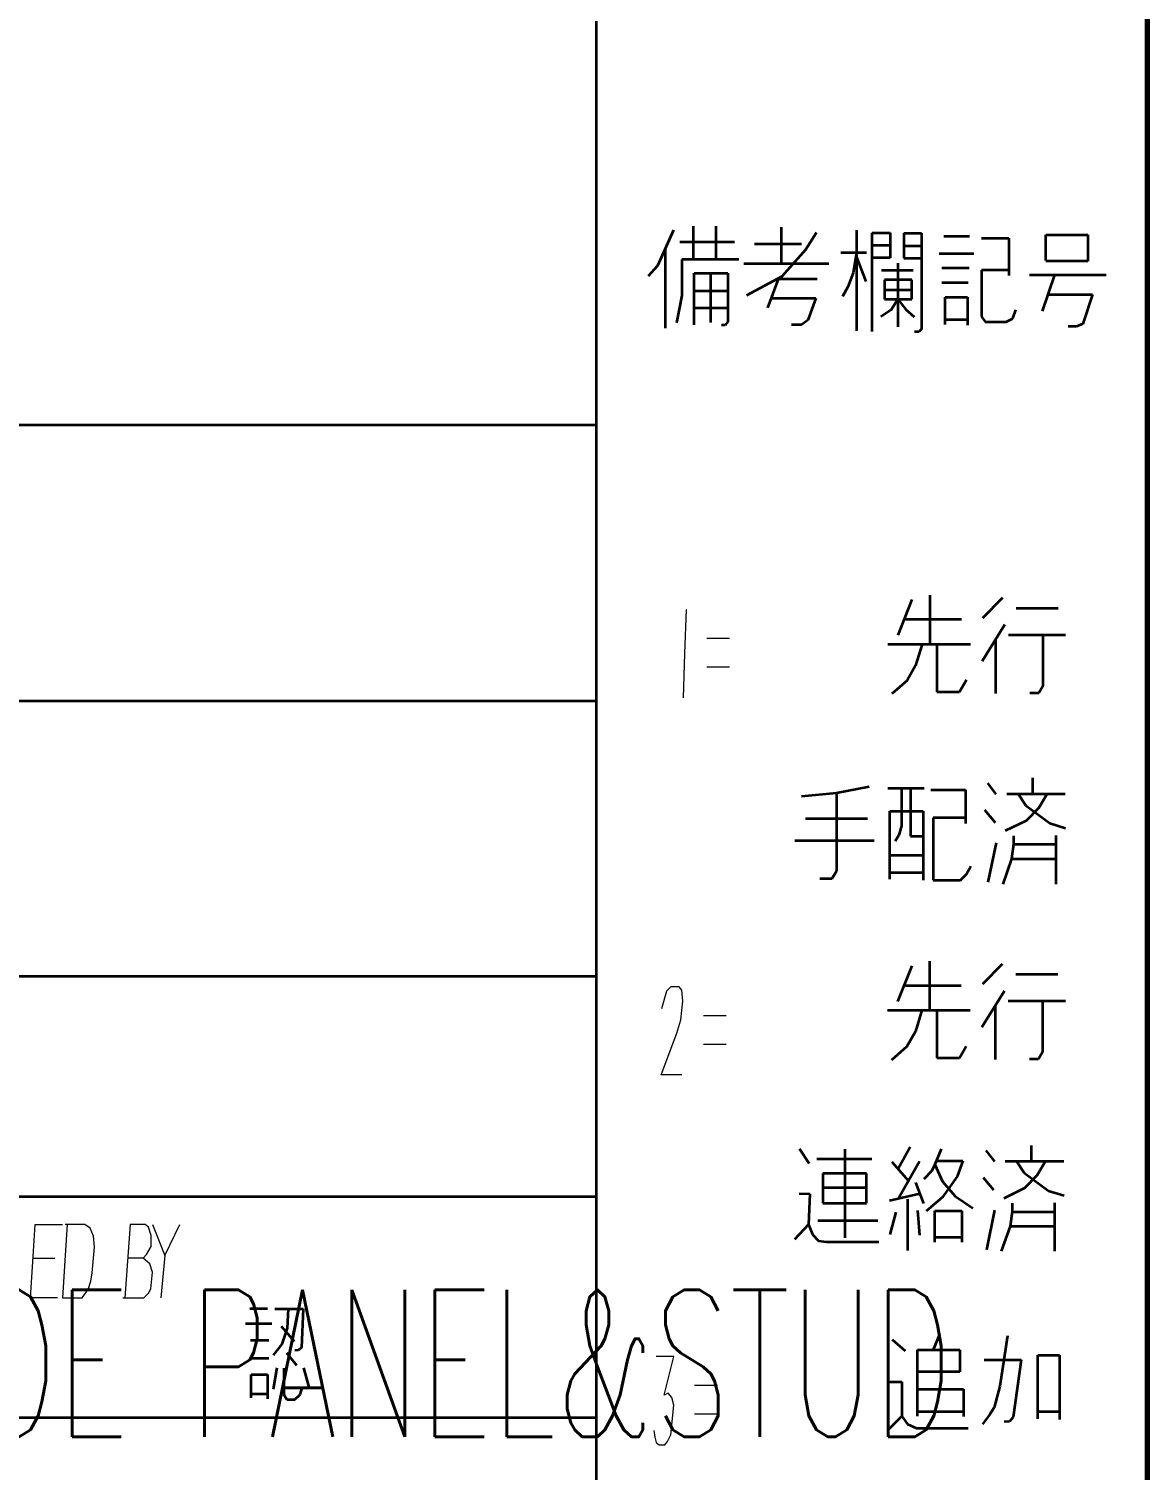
# Model space of a CAD drawing. Header units: millimetres. Extents: x 1333 to 104182, y -62616 to -5704.
# Drawn here: x 48832.88 to 48863.32, y -62491.72 to -62452.49 of the extents above; entities that cross this region are included whole.
import ezdxf
from ezdxf.enums import TextEntityAlignment as Align

# ---------------------------------------------------------------- set-up
doc = ezdxf.new("R2010")
doc.units = ezdxf.units.MM
doc.header["$LTSCALE"] = 0.5
doc.layers.add('08', color=1, linetype='Continuous')
doc.layers.add('SHM_LABEL', color=40, linetype='Continuous')
doc.styles.get("Standard").update_dxf_attribs({"font": 'simplex.shx'})

# ---------------------------------------------------------------- blocks, each defined once
blk = doc.blocks.new('999')
at = {"color": 7, "lineweight": 70}
blk.add_line((75894.98, -10191.12), (75894.98, -11913.12), dxfattribs=at)
at = {"color": 7, "lineweight": 35}
for p, q in [((75849.98, -11451.12), (75849.98, -11913.12)), ((75894.98, -11451.12), (75894.98, -11913.12)), ((75849.98, -11484.12), (75474.98, -11484.12)), ((75594.98, -11506.62), (75849.98, -11506.62)), ((75849.98, -11529.12), (75474.98, -11529.12)), ((75849.98, -11547.12), (75474.98, -11547.12)), ((75474.98, -11565.12), (75849.98, -11565.12))]:
    blk.add_line(p, q, dxfattribs=at)
at = {"color": 7, "lineweight": 35, "ltscale": 0.022592}
for p, q in [((75857.94, -11470.58), (75857.94, -11467.87)), ((75859.76, -11467.87), (75859.76, -11470.58))]:
    blk.add_line(p, q, dxfattribs=at)
at = {"color": 7, "lineweight": 35, "ltscale": 0.024792}
blk.add_line((75865.1, -11467.93), (75865.1, -11470.9), dxfattribs=at)
at = {"color": 7, "lineweight": 35, "ltscale": 0.026489}
blk.add_line((75856.29, -11468.2), (75854.98, -11471.1), dxfattribs=at)
at = {"color": 7, "lineweight": 35, "ltscale": 0.037341}
blk.add_line((75856.8, -11469.13), (75861.28, -11469.13), dxfattribs=at)
at = {"color": 7, "lineweight": 35, "ltscale": 0.013913}
blk.add_line((75867.97, -11468.38), (75867.08, -11469.79), dxfattribs=at)
at = {"color": 7, "lineweight": 35, "ltscale": 0.068463}
blk.add_line((75871.25, -11468.2), (75871.25, -11476.41), dxfattribs=at)
at = {"color": 7, "lineweight": 35, "ltscale": 0.012268}
for p, q in [((75872.53, -11468.41), (75874, -11468.41)), ((75872.53, -11469.42), (75874, -11469.42)), ((75874, -11470.45), (75872.53, -11470.45))]:
    blk.add_line(p, q, dxfattribs=at)
at = {"color": 7, "lineweight": 35, "ltscale": 0.067004}
blk.add_line((75872.53, -11476.45), (75872.53, -11468.41), dxfattribs=at)
at = {"color": 7, "lineweight": 35, "ltscale": 0.016992}
blk.add_line((75874, -11468.41), (75874, -11470.45), dxfattribs=at)
at = {"color": 7, "lineweight": 35, "ltscale": 0.016995}
blk.add_line((75875.11, -11468.43), (75875.11, -11470.47), dxfattribs=at)
at = {"color": 7, "lineweight": 35, "ltscale": 0.012109}
for p, q in [((75875.11, -11468.43), (75876.56, -11468.43)), ((75875.11, -11469.46), (75876.56, -11469.46)), ((75875.11, -11470.47), (75876.56, -11470.47))]:
    blk.add_line(p, q, dxfattribs=at)
at = {"color": 7, "lineweight": 35, "ltscale": 0.065225}
blk.add_line((75876.56, -11468.43), (75876.56, -11476.26), dxfattribs=at)
at = {"color": 7, "lineweight": 35, "ltscale": 0.017529}
blk.add_line((75878.36, -11468.67), (75880.47, -11468.67), dxfattribs=at)
at = {"color": 7, "lineweight": 35, "ltscale": 0.018738}
blk.add_line((75881.44, -11468.84), (75883.68, -11468.84), dxfattribs=at)
at = {"color": 7, "lineweight": 35, "ltscale": 0.025366}
blk.add_line((75883.68, -11468.84), (75883.68, -11471.89), dxfattribs=at)
at = {"color": 7, "lineweight": 35, "ltscale": 0.017297}
blk.add_line((75886.71, -11470.65), (75886.71, -11468.58), dxfattribs=at)
at = {"color": 7, "lineweight": 35, "ltscale": 0.028625}
for p, q in [((75886.71, -11468.58), (75890.14, -11468.58)), ((75890.14, -11470.72), (75886.71, -11470.72))]:
    blk.add_line(p, q, dxfattribs=at)
at = {"color": 7, "lineweight": 35, "ltscale": 0.017828}
blk.add_line((75890.14, -11468.58), (75890.14, -11470.72), dxfattribs=at)
at = {"color": 7, "lineweight": 35, "ltscale": 0.05408}
blk.add_line((75855.62, -11469.69), (75855.62, -11476.18), dxfattribs=at)
at = {"color": 7, "lineweight": 35, "ltscale": 0.03197}
blk.add_line((75862.92, -11469.31), (75866.76, -11469.31), dxfattribs=at)
at = {"color": 7, "lineweight": 35, "ltscale": 0.024245}
blk.add_line((75867.08, -11469.79), (75865.14, -11471.96), dxfattribs=at)
at = {"color": 7, "lineweight": 35, "ltscale": 0.017285}
blk.add_line((75869.97, -11470.02), (75872.05, -11470.02), dxfattribs=at)
at = {"color": 7, "lineweight": 35, "ltscale": 0.013968}
blk.add_line((75871.25, -11470.02), (75870.96, -11471.67), dxfattribs=at)
at = {"color": 7, "lineweight": 35, "ltscale": 0.018589}
blk.add_line((75871.2, -11470.31), (75872.01, -11472.39), dxfattribs=at)
at = {"color": 7, "lineweight": 35, "ltscale": 0.023584}
blk.add_line((75877.98, -11470.1), (75880.81, -11470.1), dxfattribs=at)
at = {"color": 7, "lineweight": 35, "ltscale": 0.009398}
blk.add_line((75854.98, -11471.1), (75854.22, -11471.93), dxfattribs=at)
at = {"color": 7, "lineweight": 35, "ltscale": 0.038745}
blk.add_line((75861.62, -11470.58), (75856.97, -11470.58), dxfattribs=at)
at = {"color": 7, "lineweight": 35, "ltscale": 0.024649}
blk.add_line((75856.97, -11470.58), (75856.97, -11473.53), dxfattribs=at)
at = {"color": 7, "lineweight": 35, "ltscale": 0.057776}
blk.add_line((75862.05, -11470.9), (75868.98, -11470.9), dxfattribs=at)
at = {"color": 7, "lineweight": 35, "ltscale": 0.021643}
blk.add_line((75873.27, -11471.46), (75875.86, -11471.46), dxfattribs=at)
at = {"color": 7, "lineweight": 35, "ltscale": 0.043378}
blk.add_line((75874.62, -11470.88), (75874.62, -11476.08), dxfattribs=at)
at = {"color": 7, "lineweight": 35, "ltscale": 0.018542}
for p, q in [((75878.22, -11471.27), (75880.44, -11471.27)), ((75883.68, -11471.46), (75881.46, -11471.46))]:
    blk.add_line(p, q, dxfattribs=at)
at = {"color": 7, "lineweight": 35, "ltscale": 0.031509}
blk.add_line((75881.46, -11471.46), (75881.46, -11475.24), dxfattribs=at)
at = {"color": 7, "lineweight": 35, "ltscale": 0.022888}
for p, q in [((75857.99, -11471.69), (75860.73, -11471.69)), ((75857.99, -11473.13), (75860.73, -11473.13)), ((75857.99, -11474.53), (75860.73, -11474.53))]:
    blk.add_line(p, q, dxfattribs=at)
at = {"color": 7, "lineweight": 35, "ltscale": 0.035175}
blk.add_line((75857.99, -11475.91), (75857.99, -11471.69), dxfattribs=at)
at = {"color": 7, "lineweight": 35, "ltscale": 0.033734}
blk.add_line((75859.33, -11471.69), (75859.33, -11475.73), dxfattribs=at)
at = {"color": 7, "lineweight": 35, "ltscale": 0.033121}
blk.add_line((75860.73, -11471.69), (75860.73, -11475.66), dxfattribs=at)
at = {"color": 7, "lineweight": 35, "ltscale": 0.027368}
blk.add_line((75865.14, -11471.96), (75862.25, -11473.52), dxfattribs=at)
at = {"color": 7, "lineweight": 35, "ltscale": 0.020655}
blk.add_line((75864.83, -11472.2), (75863.98, -11474.53), dxfattribs=at)
at = {"color": 7, "lineweight": 35, "ltscale": 0.026672}
blk.add_line((75868.03, -11472.2), (75864.83, -11472.2), dxfattribs=at)
at = {"color": 7, "lineweight": 35, "ltscale": 0.010094}
blk.add_line((75870.96, -11471.67), (75870.52, -11472.8), dxfattribs=at)
at = {"color": 7, "lineweight": 35, "ltscale": 0.013272}
for p, q in [((75873.52, -11472.24), (75873.52, -11473.83)), ((75875.75, -11473.83), (75875.75, -11472.24))]:
    blk.add_line(p, q, dxfattribs=at)
at = {"color": 7, "lineweight": 35, "ltscale": 0.018579}
for p, q in [((75875.75, -11472.24), (75873.52, -11472.24)), ((75873.52, -11473.05), (75875.75, -11473.05)), ((75873.52, -11473.83), (75875.75, -11473.83))]:
    blk.add_line(p, q, dxfattribs=at)
at = {"color": 7, "lineweight": 35, "ltscale": 0.017737}
blk.add_line((75878.22, -11472.47), (75880.35, -11472.47), dxfattribs=at)
at = {"color": 7, "lineweight": 35, "ltscale": 0.052173}
blk.add_line((75885.36, -11471.84), (75891.62, -11471.84), dxfattribs=at)
at = {"color": 7, "lineweight": 35, "ltscale": 0.026109}
blk.add_line((75887.4, -11471.84), (75886.4, -11474.81), dxfattribs=at)
at = {"color": 7, "lineweight": 35, "ltscale": 0.018816}
blk.add_line((75856.97, -11473.53), (75856.55, -11475.75), dxfattribs=at)
at = {"color": 7, "lineweight": 35, "ltscale": 0.030383}
blk.add_line((75864.27, -11473.74), (75867.92, -11473.74), dxfattribs=at)
at = {"color": 7, "lineweight": 35, "ltscale": 0.015813}
blk.add_line((75867.92, -11473.74), (75867.27, -11475.53), dxfattribs=at)
at = {"color": 7, "lineweight": 35, "ltscale": 0.007452}
blk.add_line((75870.52, -11472.8), (75870.11, -11473.59), dxfattribs=at)
at = {"color": 7, "lineweight": 35, "ltscale": 0.008432}
blk.add_line((75874.62, -11473.83), (75874.08, -11474.68), dxfattribs=at)
at = {"color": 7, "lineweight": 35, "ltscale": 0.008768}
blk.add_line((75874.62, -11473.83), (75875.26, -11474.66), dxfattribs=at)
at = {"color": 7, "lineweight": 35, "ltscale": 0.018582}
blk.add_line((75878.48, -11475.88), (75878.48, -11473.65), dxfattribs=at)
at = {"color": 7, "lineweight": 35, "ltscale": 0.015125}
for p, q in [((75878.48, -11473.65), (75880.3, -11473.65)), ((75878.48, -11475.49), (75880.3, -11475.49))]:
    blk.add_line(p, q, dxfattribs=at)
at = {"color": 7, "lineweight": 35, "ltscale": 0.019067}
blk.add_line((75880.3, -11473.65), (75880.3, -11475.94), dxfattribs=at)
at = {"color": 7, "lineweight": 35, "ltscale": 0.030469}
blk.add_line((75886.86, -11473.45), (75890.51, -11473.45), dxfattribs=at)
at = {"color": 7, "lineweight": 35, "ltscale": 0.020978}
blk.add_line((75890.51, -11473.45), (75889.71, -11475.83), dxfattribs=at)
at = {"color": 7, "lineweight": 35, "ltscale": 0.008515}
blk.add_line((75874.08, -11474.68), (75873.23, -11475.25), dxfattribs=at)
at = {"color": 7, "lineweight": 35, "ltscale": 0.007557}
blk.add_line((75875.26, -11474.66), (75875.94, -11475.26), dxfattribs=at)
at = {"color": 7, "lineweight": 35, "ltscale": 0.006296}
blk.add_line((75884, -11475.41), (75884.24, -11474.7), dxfattribs=at)
at = {"color": 7, "lineweight": 35, "ltscale": 0.002612}
blk.add_line((75860.52, -11475.93), (75860.21, -11475.93), dxfattribs=at)
at = {"color": 7, "lineweight": 35, "ltscale": 0.002874}
blk.add_line((75860.73, -11475.66), (75860.52, -11475.93), dxfattribs=at)
at = {"color": 7, "lineweight": 35, "ltscale": 0.006799}
blk.add_line((75866.74, -11475.92), (75865.92, -11475.92), dxfattribs=at)
at = {"color": 7, "lineweight": 35, "ltscale": 0.005517}
blk.add_line((75867.27, -11475.53), (75866.74, -11475.92), dxfattribs=at)
at = {"color": 7, "lineweight": 35, "ltscale": 0.004298}
blk.add_line((75881.46, -11475.24), (75881.76, -11475.66), dxfattribs=at)
at = {"color": 7, "lineweight": 35, "ltscale": 0.014221}
blk.add_line((75881.76, -11475.66), (75883.47, -11475.66), dxfattribs=at)
at = {"color": 7, "lineweight": 35, "ltscale": 0.004869}
blk.add_line((75883.47, -11475.66), (75884, -11475.41), dxfattribs=at)
at = {"color": 7, "lineweight": 35, "ltscale": 0.005664}
blk.add_line((75889.21, -11476.06), (75888.53, -11476.06), dxfattribs=at)
at = {"color": 7, "lineweight": 35, "ltscale": 0.0046}
blk.add_line((75889.71, -11475.83), (75889.21, -11476.06), dxfattribs=at)
at = {"color": 7, "lineweight": 35, "ltscale": 0.002832}
blk.add_line((75876.32, -11476.5), (75875.98, -11476.5), dxfattribs=at)
at = {"color": 7, "lineweight": 35, "ltscale": 0.002853}
blk.add_line((75876.56, -11476.26), (75876.32, -11476.5), dxfattribs=at)
at = {"color": 7, "lineweight": 35, "ltscale": 0.026062}
blk.add_line((75875.77, -11498.35), (75874.61, -11501.25), dxfattribs=at)
at = {"color": 7, "lineweight": 35, "ltscale": 0.033304}
for p, q in [((75877.22, -11497.98), (75877.22, -11501.98)), ((75877.2, -11527.88), (75877.2, -11531.87))]:
    blk.add_line(p, q, dxfattribs=at)
at = {"color": 7, "lineweight": 35, "ltscale": 0.019246}
blk.add_line((75883.15, -11498.21), (75881.54, -11499.87), dxfattribs=at)
at = {"color": 7, "lineweight": 35, "ltscale": 0.028564}
for p, q in [((75884.27, -11499.04), (75887.7, -11499.04)), ((75884.25, -11528.93), (75887.68, -11528.93))]:
    blk.add_line(p, q, dxfattribs=at)
at = {"color": 7, "lineweight": 35, "ltscale": 0.039099}
for p, q in [((75875.13, -11499.95), (75879.82, -11499.95)), ((75875.11, -11529.85), (75879.8, -11529.85))]:
    blk.add_line(p, q, dxfattribs=at)
at = {"color": 7, "lineweight": 35, "ltscale": 0.029158}
for p, q in [((75883.35, -11500.39), (75881.5, -11503.37)), ((75883.33, -11530.29), (75881.48, -11533.26))]:
    blk.add_line(p, q, dxfattribs=at)
at = {"color": 7, "lineweight": 35, "ltscale": 0.056299}
for p, q in [((75873.79, -11501.98), (75880.55, -11501.98)), ((75873.77, -11531.87), (75880.53, -11531.87))]:
    blk.add_line(p, q, dxfattribs=at)
at = {"color": 7, "lineweight": 35, "ltscale": 0.015235}
for p, q in [((75876.59, -11501.98), (75876.06, -11503.73)), ((75876.57, -11531.87), (75876.05, -11533.62))]:
    blk.add_line(p, q, dxfattribs=at)
at = {"color": 7, "lineweight": 35, "ltscale": 0.032477}
blk.add_line((75877.81, -11501.98), (75877.81, -11505.88), dxfattribs=at)
at = {"color": 7, "lineweight": 35, "ltscale": 0.036459}
blk.add_line((75882.58, -11501.63), (75882.58, -11506.01), dxfattribs=at)
at = {"color": 7, "lineweight": 35, "ltscale": 0.039001}
blk.add_line((75883.64, -11501.22), (75888.32, -11501.22), dxfattribs=at)
at = {"color": 7, "lineweight": 35, "ltscale": 0.034955}
for p, q in [((75886.45, -11501.22), (75886.45, -11505.41)), ((75886.43, -11531.11), (75886.43, -11535.31))]:
    blk.add_line(p, q, dxfattribs=at)
at = {"color": 7, "lineweight": 35, "ltscale": 0.011701}
blk.add_line((75876.06, -11503.73), (75875.37, -11504.95), dxfattribs=at)
at = {"color": 7, "lineweight": 35, "ltscale": 0.013835}
blk.add_line((75875.37, -11504.95), (75874.12, -11506.04), dxfattribs=at)
at = {"color": 7, "lineweight": 35, "ltscale": 0.009281}
blk.add_line((75879.66, -11505.88), (75880.21, -11504.91), dxfattribs=at)
at = {"color": 7, "lineweight": 35, "ltscale": 0.005464}
for p, q in [((75886.45, -11505.41), (75886.12, -11505.98)), ((75886.43, -11535.31), (75886.1, -11535.88))]:
    blk.add_line(p, q, dxfattribs=at)
at = {"color": 7, "lineweight": 35, "ltscale": 0.015381}
for p, q in [((75877.81, -11505.88), (75879.66, -11505.88)), ((75877.79, -11535.77), (75879.64, -11535.77))]:
    blk.add_line(p, q, dxfattribs=at)
at = {"color": 7, "lineweight": 35, "ltscale": 0.006055}
for p, q in [((75886.12, -11505.98), (75885.39, -11505.98)), ((75886.1, -11535.88), (75885.37, -11535.88))]:
    blk.add_line(p, q, dxfattribs=at)
at = {"color": 7, "lineweight": 35, "ltscale": 0.022685}
blk.add_line((75869.6, -11514.13), (75872.27, -11513.61), dxfattribs=at)
at = {"color": 7, "lineweight": 35, "ltscale": 0.024707}
blk.add_line((75873.79, -11513.74), (75876.76, -11513.74), dxfattribs=at)
at = {"color": 7, "lineweight": 35, "ltscale": 0.025598}
blk.add_line((75874.91, -11513.74), (75874.91, -11516.81), dxfattribs=at)
at = {"color": 7, "lineweight": 35, "ltscale": 0.032755}
blk.add_line((75875.64, -11513.74), (75875.64, -11517.67), dxfattribs=at)
at = {"color": 7, "lineweight": 35, "ltscale": 0.009403}
blk.add_line((75881.93, -11513.34), (75882.62, -11514.23), dxfattribs=at)
at = {"color": 7, "lineweight": 35, "ltscale": 0.010736}
for p, q in [((75885.65, -11514.2), (75885.65, -11512.91)), ((75885.53, -11544.2), (75885.53, -11542.91))]:
    blk.add_line(p, q, dxfattribs=at)
at = {"color": 7, "lineweight": 35, "ltscale": 0.023991}
blk.add_line((75866.74, -11514.4), (75869.6, -11514.13), dxfattribs=at)
at = {"color": 7, "lineweight": 35, "ltscale": 0.053122}
blk.add_line((75869.6, -11514.13), (75869.6, -11520.51), dxfattribs=at)
at = {"color": 7, "lineweight": 35, "ltscale": 0.023621}
blk.add_line((75877.32, -11513.87), (75880.15, -11513.87), dxfattribs=at)
at = {"color": 7, "lineweight": 35, "ltscale": 0.02312}
blk.add_line((75880.15, -11513.87), (75880.15, -11516.64), dxfattribs=at)
at = {"color": 7, "lineweight": 35, "ltscale": 0.039832}
blk.add_line((75883.51, -11514.2), (75888.29, -11514.2), dxfattribs=at)
at = {"color": 7, "lineweight": 35, "ltscale": 0.009538}
for p, q in [((75884.43, -11514.2), (75885.06, -11515.16)), ((75884.31, -11544.2), (75884.94, -11545.15))]:
    blk.add_line(p, q, dxfattribs=at)
at = {"color": 7, "lineweight": 35, "ltscale": 0.011223}
for p, q in [((75886.81, -11514.2), (75886.12, -11515.36)), ((75879.93, -11544.18), (75879.47, -11545.44)), ((75886.68, -11544.2), (75885.99, -11545.35))]:
    blk.add_line(p, q, dxfattribs=at)
at = {"color": 7, "lineweight": 35, "ltscale": 0.022803}
for p, q in [((75873.95, -11515.62), (75876.69, -11515.62)), ((75873.95, -11519.22), (75876.69, -11519.22)), ((75873.95, -11520.64), (75876.69, -11520.64))]:
    blk.add_line(p, q, dxfattribs=at)
at = {"color": 7, "lineweight": 35, "ltscale": 0.04624}
blk.add_line((75873.95, -11521.17), (75873.95, -11515.62), dxfattribs=at)
at = {"color": 7, "lineweight": 35, "ltscale": 0.047064}
blk.add_line((75876.69, -11515.62), (75876.69, -11521.27), dxfattribs=at)
at = {"color": 7, "lineweight": 35, "ltscale": 0.042386}
blk.add_line((75877.51, -11516.18), (75877.51, -11521.27), dxfattribs=at)
at = {"color": 7, "lineweight": 35, "ltscale": 0.021973}
blk.add_line((75880.15, -11516.18), (75877.51, -11516.18), dxfattribs=at)
at = {"color": 7, "lineweight": 35, "ltscale": 0.011127}
for p, q in [((75881.7, -11515.52), (75882.56, -11516.54)), ((75881.58, -11545.52), (75882.43, -11546.54))]:
    blk.add_line(p, q, dxfattribs=at)
at = {"color": 7, "lineweight": 35, "ltscale": 0.020452}
for p, q in [((75885.06, -11515.16), (75887.04, -11516.61)), ((75884.94, -11545.15), (75886.92, -11546.61))]:
    blk.add_line(p, q, dxfattribs=at)
at = {"color": 7, "lineweight": 35, "ltscale": 0.012254}
blk.add_line((75886.12, -11515.36), (75885.09, -11516.41), dxfattribs=at)
at = {"color": 7, "lineweight": 35, "ltscale": 0.042297}
blk.add_line((75867.07, -11516.21), (75872.14, -11516.21), dxfattribs=at)
at = {"color": 7, "lineweight": 35, "ltscale": 0.006662}
blk.add_line((75874.91, -11516.81), (75874.7, -11517.58), dxfattribs=at)
at = {"color": 7, "lineweight": 35, "ltscale": 0.015854}
blk.add_line((75885.09, -11516.41), (75883.38, -11517.24), dxfattribs=at)
at = {"color": 7, "lineweight": 35, "ltscale": 0.011203}
for p, q in [((75887.04, -11516.61), (75888.32, -11517.01)), ((75886.92, -11546.61), (75888.2, -11547))]:
    blk.add_line(p, q, dxfattribs=at)
at = {"color": 7, "lineweight": 35, "ltscale": 0.053833}
blk.add_line((75866.21, -11518.03), (75872.67, -11518.03), dxfattribs=at)
at = {"color": 7, "lineweight": 35, "ltscale": 0.004815}
blk.add_line((75874.7, -11517.58), (75874.41, -11518.08), dxfattribs=at)
at = {"color": 7, "lineweight": 35, "ltscale": 0.008789}
blk.add_line((75875.64, -11517.67), (75876.69, -11517.67), dxfattribs=at)
at = {"color": 7, "lineweight": 35, "ltscale": 0.027528}
blk.add_line((75882, -11521.43), (75882.66, -11518.2), dxfattribs=at)
at = {"color": 7, "lineweight": 35, "ltscale": 0.009992}
blk.add_line((75884.06, -11518.33), (75883.91, -11519.52), dxfattribs=at)
at = {"color": 7, "lineweight": 35, "ltscale": 0.005807}
blk.add_line((75884.06, -11517.63), (75884.06, -11518.33), dxfattribs=at)
at = {"color": 7, "lineweight": 35, "ltscale": 0.028931}
for p, q in [((75884.06, -11518.33), (75887.53, -11518.33)), ((75883.94, -11548.33), (75887.41, -11548.33))]:
    blk.add_line(p, q, dxfattribs=at)
at = {"color": 7, "lineweight": 35, "ltscale": 0.033029}
for p, q in [((75887.53, -11517.6), (75887.53, -11521.57)), ((75887.41, -11547.6), (75887.41, -11551.56))]:
    blk.add_line(p, q, dxfattribs=at)
at = {"color": 7, "lineweight": 35, "ltscale": 0.0181}
for p, q in [((75883.91, -11519.52), (75883.18, -11521.57)), ((75883.78, -11549.51), (75883.06, -11551.56))]:
    blk.add_line(p, q, dxfattribs=at)
at = {"color": 7, "lineweight": 35, "ltscale": 0.030212}
for p, q in [((75883.91, -11519.52), (75887.53, -11519.52)), ((75883.78, -11549.51), (75887.41, -11549.51))]:
    blk.add_line(p, q, dxfattribs=at)
at = {"color": 7, "lineweight": 35, "ltscale": 0.006311}
blk.add_line((75869.6, -11520.51), (75869.23, -11521.16), dxfattribs=at)
at = {"color": 7, "lineweight": 35, "ltscale": 0.005641}
blk.add_line((75879.72, -11521.27), (75880.2, -11520.79), dxfattribs=at)
at = {"color": 7, "lineweight": 35, "ltscale": 0.006568}
blk.add_line((75880.2, -11520.79), (75880.59, -11520.11), dxfattribs=at)
at = {"color": 7, "lineweight": 35, "ltscale": 0.008105}
blk.add_line((75869.23, -11521.16), (75868.25, -11521.16), dxfattribs=at)
at = {"color": 7, "lineweight": 35, "ltscale": 0.018396}
blk.add_line((75877.51, -11521.27), (75879.72, -11521.27), dxfattribs=at)
at = {"color": 7, "lineweight": 35, "ltscale": 0.026057}
blk.add_line((75875.75, -11528.24), (75874.59, -11531.15), dxfattribs=at)
at = {"color": 7, "lineweight": 35, "ltscale": 0.019243}
blk.add_line((75883.13, -11528.11), (75881.52, -11529.76), dxfattribs=at)
at = {"color": 7, "lineweight": 35, "ltscale": 0.038989}
blk.add_line((75883.63, -11531.11), (75888.3, -11531.11), dxfattribs=at)
at = {"color": 7, "lineweight": 35, "ltscale": 0.03248}
blk.add_line((75877.79, -11531.87), (75877.79, -11535.77), dxfattribs=at)
at = {"color": 7, "lineweight": 35, "ltscale": 0.036456}
blk.add_line((75882.56, -11531.53), (75882.56, -11535.9), dxfattribs=at)
at = {"color": 7, "lineweight": 35, "ltscale": 0.011707}
blk.add_line((75876.05, -11533.62), (75875.35, -11534.85), dxfattribs=at)
at = {"color": 7, "lineweight": 35, "ltscale": 0.013828}
blk.add_line((75875.35, -11534.85), (75874.1, -11535.94), dxfattribs=at)
at = {"color": 7, "lineweight": 35, "ltscale": 0.009289}
blk.add_line((75879.64, -11535.77), (75880.19, -11534.81), dxfattribs=at)
at = {"color": 7, "lineweight": 35, "ltscale": 0.012115}
blk.add_line((75866.59, -11543.18), (75867.38, -11544.4), dxfattribs=at)
at = {"color": 7, "lineweight": 35, "ltscale": 0.060452}
blk.add_line((75870.28, -11543.22), (75870.28, -11550.47), dxfattribs=at)
at = {"color": 7, "lineweight": 35, "ltscale": 0.016808}
blk.add_line((75875.62, -11543.06), (75874.64, -11544.82), dxfattribs=at)
at = {"color": 7, "lineweight": 35, "ltscale": 0.011191}
blk.add_line((75878.15, -11543.22), (75877.63, -11544.46), dxfattribs=at)
at = {"color": 7, "lineweight": 35, "ltscale": 0.037488}
blk.add_line((75868, -11544.01), (75872.5, -11544.01), dxfattribs=at)
at = {"color": 7, "lineweight": 35, "ltscale": 0.01723}
blk.add_line((75874.12, -11544.26), (75875.49, -11545.81), dxfattribs=at)
at = {"color": 7, "lineweight": 35, "ltscale": 0.029078}
blk.add_line((75876.38, -11544.22), (75874.66, -11547.26), dxfattribs=at)
at = {"color": 7, "lineweight": 35, "ltscale": 0.018176}
for p, q in [((75877.75, -11544.18), (75879.93, -11544.18)), ((75877.65, -11548.25), (75879.83, -11548.25)), ((75877.65, -11550.41), (75879.83, -11550.41))]:
    blk.add_line(p, q, dxfattribs=at)
at = {"color": 7, "lineweight": 35, "ltscale": 0.009411}
blk.add_line((75881.81, -11543.34), (75882.5, -11544.23), dxfattribs=at)
at = {"color": 7, "lineweight": 35, "ltscale": 0.039819}
blk.add_line((75883.39, -11544.2), (75888.17, -11544.2), dxfattribs=at)
at = {"color": 7, "lineweight": 35, "ltscale": 0.020151}
for p, q in [((75868.5, -11545.21), (75868.5, -11547.63)), ((75872.05, -11547.63), (75872.05, -11545.21))]:
    blk.add_line(p, q, dxfattribs=at)
at = {"color": 7, "lineweight": 35, "ltscale": 0.02959}
for p, q in [((75872.05, -11545.21), (75868.5, -11545.21)), ((75872.05, -11546.37), (75868.5, -11546.37)), ((75868.5, -11547.63), (75872.05, -11547.63))]:
    blk.add_line(p, q, dxfattribs=at)
at = {"color": 7, "lineweight": 35, "ltscale": 0.007867}
blk.add_line((75877.38, -11544.98), (75876.74, -11545.68), dxfattribs=at)
at = {"color": 7, "lineweight": 35, "ltscale": 0.004832}
blk.add_line((75877.63, -11544.46), (75877.38, -11544.98), dxfattribs=at)
at = {"color": 7, "lineweight": 35, "ltscale": 0.012763}
blk.add_line((75877.63, -11544.46), (75878.27, -11545.85), dxfattribs=at)
at = {"color": 7, "lineweight": 35, "ltscale": 0.017303}
blk.add_line((75879.47, -11545.44), (75878.25, -11547.13), dxfattribs=at)
at = {"color": 7, "lineweight": 35, "ltscale": 0.012257}
blk.add_line((75885.99, -11545.35), (75884.97, -11546.41), dxfattribs=at)
at = {"color": 7, "lineweight": 35, "ltscale": 0.015353}
blk.add_line((75876.07, -11545.93), (75876.72, -11547.65), dxfattribs=at)
at = {"color": 7, "lineweight": 35, "ltscale": 0.013237}
blk.add_line((75878.27, -11545.85), (75879.31, -11547.05), dxfattribs=at)
at = {"color": 7, "lineweight": 35, "ltscale": 0.015852}
blk.add_line((75884.97, -11546.41), (75883.26, -11547.24), dxfattribs=at)
at = {"color": 7, "lineweight": 35, "ltscale": 0.007087}
blk.add_line((75866.57, -11546.84), (75867.42, -11546.87), dxfattribs=at)
at = {"color": 7, "lineweight": 35, "ltscale": 0.02081}
blk.add_line((75867.42, -11546.87), (75867.32, -11549.37), dxfattribs=at)
at = {"color": 7, "lineweight": 35, "ltscale": 0.021142}
blk.add_line((75873.93, -11547.42), (75876.4, -11546.84), dxfattribs=at)
at = {"color": 7, "lineweight": 35, "ltscale": 0.034821}
blk.add_line((75875.41, -11547.3), (75875.41, -11551.48), dxfattribs=at)
at = {"color": 7, "lineweight": 35, "ltscale": 0.014493}
blk.add_line((75878.25, -11547.13), (75876.94, -11548.27), dxfattribs=at)
at = {"color": 7, "lineweight": 35, "ltscale": 0.014467}
blk.add_line((75879.31, -11547.05), (75880.74, -11548.04), dxfattribs=at)
at = {"color": 7, "lineweight": 35, "ltscale": 0.005811}
blk.add_line((75883.94, -11547.63), (75883.94, -11548.33), dxfattribs=at)
at = {"color": 7, "lineweight": 35, "ltscale": 0.040857}
blk.add_line((75868.08, -11549.04), (75872.98, -11549.04), dxfattribs=at)
at = {"color": 7, "lineweight": 35, "ltscale": 0.015832}
blk.add_line((75874.45, -11548.36), (75873.96, -11550.2), dxfattribs=at)
at = {"color": 7, "lineweight": 35, "ltscale": 0.016815}
blk.add_line((75876.22, -11548.23), (75876.38, -11550.24), dxfattribs=at)
at = {"color": 7, "lineweight": 35, "ltscale": 0.021439}
for p, q in [((75877.65, -11550.82), (75877.65, -11548.25)), ((75879.83, -11548.25), (75879.83, -11550.82))]:
    blk.add_line(p, q, dxfattribs=at)
at = {"color": 7, "lineweight": 35, "ltscale": 0.027525}
blk.add_line((75881.87, -11551.43), (75882.53, -11548.19), dxfattribs=at)
at = {"color": 7, "lineweight": 35, "ltscale": 0.009989}
blk.add_line((75883.94, -11548.33), (75883.78, -11549.51), dxfattribs=at)
at = {"color": 7, "lineweight": 35, "ltscale": 0.014014}
blk.add_line((75867.32, -11549.37), (75866.17, -11550.59), dxfattribs=at)
at = {"color": 7, "lineweight": 35, "ltscale": 0.007453}
blk.add_line((75867.32, -11549.37), (75867.65, -11550.2), dxfattribs=at)
at = {"color": 7, "lineweight": 35, "ltscale": 0.005915}
blk.add_line((75867.65, -11550.2), (75868.15, -11550.71), dxfattribs=at)
at = {"color": 7, "lineweight": 35, "ltscale": 0.005361}
blk.add_line((75868.15, -11550.71), (75868.79, -11550.78), dxfattribs=at)
at = {"color": 7, "lineweight": 35, "ltscale": 0.035547}
blk.add_line((75868.79, -11550.78), (75873.06, -11550.78), dxfattribs=at)
at = {"color": 7, "lineweight": 35, "ltscale": 0.011829}
blk.add_line((75821.71, -11556.22), (75823.13, -11556.22), dxfattribs=at)
at = {"color": 7, "lineweight": 35, "ltscale": 0.01936}
blk.add_line((75823.73, -11556.25), (75826.06, -11556.25), dxfattribs=at)
at = {"color": 7, "lineweight": 35, "ltscale": 0.013301}
blk.add_line((75824.82, -11556.25), (75824.75, -11557.84), dxfattribs=at)
at = {"color": 7, "lineweight": 35, "ltscale": 0.026356}
blk.add_line((75826.06, -11556.25), (75825.93, -11559.41), dxfattribs=at)
at = {"color": 7, "lineweight": 35, "ltscale": 0.01803}
blk.add_line((75821.33, -11557.44), (75823.49, -11557.44), dxfattribs=at)
at = {"color": 7, "lineweight": 35, "ltscale": 0.013477}
blk.add_line((75824.25, -11557.67), (75825.31, -11558.89), dxfattribs=at)
at = {"color": 7, "lineweight": 35, "ltscale": 0.011503}
blk.add_line((75824.75, -11557.84), (75824.31, -11559.15), dxfattribs=at)
at = {"color": 7, "lineweight": 35, "ltscale": 0.011326}
blk.add_line((75878.03, -11558.35), (75877.51, -11559.61), dxfattribs=at)
at = {"color": 7, "lineweight": 35, "ltscale": 0.034764}
blk.add_line((75883.57, -11558.45), (75882.94, -11562.57), dxfattribs=at)
at = {"color": 7, "lineweight": 35, "ltscale": 0.012549}
blk.add_line((75821.74, -11558.82), (75823.25, -11558.82), dxfattribs=at)
at = {"color": 7, "lineweight": 35, "ltscale": 0.009363}
blk.add_line((75824.31, -11559.15), (75823.61, -11560.03), dxfattribs=at)
at = {"color": 7, "lineweight": 35, "ltscale": 0.002505}
blk.add_line((75825.68, -11559.64), (75825.38, -11559.65), dxfattribs=at)
at = {"color": 7, "lineweight": 35, "ltscale": 0.002798}
blk.add_line((75825.93, -11559.41), (75825.68, -11559.64), dxfattribs=at)
at = {"color": 7, "lineweight": 35, "ltscale": 0.01167}
blk.add_line((75874.16, -11558.76), (75875.21, -11559.69), dxfattribs=at)
at = {"color": 7, "lineweight": 35, "ltscale": 0.028906}
for p, q in [((75876.22, -11559.61), (75879.69, -11559.61)), ((75879.69, -11561.41), (75876.22, -11561.41))]:
    blk.add_line(p, q, dxfattribs=at)
at = {"color": 7, "lineweight": 35, "ltscale": 0.045157}
blk.add_line((75876.22, -11565.03), (75876.22, -11559.61), dxfattribs=at)
at = {"color": 7, "lineweight": 35, "ltscale": 0.014951}
blk.add_line((75879.69, -11559.61), (75879.69, -11561.41), dxfattribs=at)
at = {"color": 7, "lineweight": 35, "ltscale": 0.012781}
blk.add_line((75821.71, -11560.27), (75823.25, -11560.27), dxfattribs=at)
at = {"color": 7, "lineweight": 35, "ltscale": 0.010799}
blk.add_line((75824.69, -11559.84), (75825.51, -11560.85), dxfattribs=at)
at = {"color": 7, "lineweight": 35, "ltscale": 0.02522}
blk.add_line((75881.67, -11560.42), (75884.69, -11560.42), dxfattribs=at)
at = {"color": 7, "lineweight": 35, "ltscale": 0.039231}
blk.add_line((75884.69, -11560.42), (75884.03, -11565.09), dxfattribs=at)
at = {"color": 7, "lineweight": 35, "ltscale": 0.014624}
for p, q in [((75886.06, -11560.04), (75887.81, -11560.04)), ((75887.81, -11564.66), (75886.06, -11564.66))]:
    blk.add_line(p, q, dxfattribs=at)
at = {"color": 7, "lineweight": 35, "ltscale": 0.043307}
blk.add_line((75886.06, -11565.23), (75886.06, -11560.04), dxfattribs=at)
at = {"color": 7, "lineweight": 35, "ltscale": 0.043768}
blk.add_line((75887.81, -11560.04), (75887.81, -11565.29), dxfattribs=at)
at = {"color": 7, "lineweight": 35, "ltscale": 0.010999}
for p, q in [((75821.81, -11561.62), (75823.13, -11561.62)), ((75821.81, -11563.2), (75823.13, -11563.2))]:
    blk.add_line(p, q, dxfattribs=at)
at = {"color": 7, "lineweight": 35, "ltscale": 0.015799}
blk.add_line((75821.81, -11563.52), (75821.81, -11561.62), dxfattribs=at)
at = {"color": 7, "lineweight": 35, "ltscale": 0.016516}
blk.add_line((75823.13, -11561.62), (75823.13, -11563.6), dxfattribs=at)
at = {"color": 7, "lineweight": 35, "ltscale": 0.014818}
blk.add_line((75823.91, -11561.06), (75823.61, -11562.81), dxfattribs=at)
at = {"color": 7, "lineweight": 35, "ltscale": 0.017834}
blk.add_line((75824.48, -11561.11), (75824.48, -11563.25), dxfattribs=at)
at = {"color": 7, "lineweight": 35, "ltscale": 0.013793}
blk.add_line((75826.07, -11561.06), (75826.51, -11562.66), dxfattribs=at)
at = {"color": 7, "lineweight": 35, "ltscale": 0.00408}
blk.add_line((75824.48, -11563.25), (75824.72, -11563.67), dxfattribs=at)
at = {"color": 7, "lineweight": 35, "ltscale": 0.005028}
blk.add_line((75825.38, -11563.67), (75825.81, -11563.24), dxfattribs=at)
at = {"color": 7, "lineweight": 35, "ltscale": 0.004708}
blk.add_line((75825.81, -11563.24), (75825.96, -11562.7), dxfattribs=at)
at = {"color": 7, "lineweight": 35, "ltscale": 0.009998}
blk.add_line((75873.73, -11562.22), (75874.93, -11562.22), dxfattribs=at)
at = {"color": 7, "lineweight": 35, "ltscale": 0.023425}
blk.add_line((75874.93, -11562.22), (75874.93, -11565.03), dxfattribs=at)
at = {"color": 7, "lineweight": 35, "ltscale": 0.031213}
for p, q in [((75876.22, -11562.81), (75879.97, -11562.81)), ((75876.22, -11564.64), (75879.97, -11564.64))]:
    blk.add_line(p, q, dxfattribs=at)
at = {"color": 7, "lineweight": 35, "ltscale": 0.018649}
blk.add_line((75879.97, -11562.81), (75879.97, -11565.05), dxfattribs=at)
at = {"color": 7, "lineweight": 35, "ltscale": 0.014994}
blk.add_line((75882.94, -11562.57), (75882.48, -11564.31), dxfattribs=at)
at = {"color": 7, "lineweight": 35, "ltscale": 0.005493}
blk.add_line((75824.72, -11563.67), (75825.38, -11563.67), dxfattribs=at)
at = {"color": 7, "lineweight": 35, "ltscale": 0.005891}
blk.add_line((75882.48, -11564.31), (75882.09, -11564.9), dxfattribs=at)
at = {"color": 7, "lineweight": 35, "ltscale": 0.012846}
blk.add_line((75874.93, -11565.03), (75873.84, -11566.12), dxfattribs=at)
at = {"color": 7, "lineweight": 35, "ltscale": 0.006719}
blk.add_line((75874.93, -11565.03), (75875.41, -11565.68), dxfattribs=at)
at = {"color": 7, "lineweight": 35, "ltscale": 0.00791}
blk.add_line((75882.09, -11564.9), (75881.52, -11565.66), dxfattribs=at)
at = {"color": 7, "lineweight": 35, "ltscale": 0.00369}
blk.add_line((75883.73, -11565.46), (75883.29, -11565.47), dxfattribs=at)
at = {"color": 7, "lineweight": 35, "ltscale": 0.003947}
blk.add_line((75884.03, -11565.09), (75883.73, -11565.46), dxfattribs=at)
at = {"color": 7, "lineweight": 35, "ltscale": 0.006604}
blk.add_line((75875.41, -11565.68), (75876.13, -11566.01), dxfattribs=at)
at = {"color": 7, "lineweight": 35, "ltscale": 0.035364}
blk.add_line((75876.13, -11566.01), (75880.37, -11566.01), dxfattribs=at)
at = {"color": 7, "lineweight": 13}
for points in [[(75857.32, -11499.16), (75857.2, -11502.76), (75857.08, -11506.36)], [(75859.02, -11501.5), (75860.87, -11501.5)], [(75859.02, -11503.84), (75860.87, -11503.84)], [(75856.97, -11537.16), (75855.28, -11537.16), (75856.57, -11533.74), (75856.89, -11532.66), (75857.05, -11531.13), (75856.97, -11530.23), (75856.77, -11529.96), (75856.08, -11529.96), (75855.72, -11530.32), (75855.32, -11531.76)], [(75858.75, -11532.3), (75860.6, -11532.3)], [(75858.75, -11534.64), (75860.6, -11534.64)], [(75806, -11555.36), (75803.79, -11555.36), (75804.01, -11551.98), (75804.17, -11549.36), (75806.39, -11549.36)], [(75806.39, -11555.36), (75808, -11555.36), (75808.5, -11554.68), (75808.72, -11554.01), (75808.83, -11553.33), (75809, -11551.23), (75808.94, -11550.33), (75808.66, -11549.66), (75808.22, -11549.36), (75806.61, -11549.36)], [(75806.78, -11549.36), (75806.61, -11551.91), (75806.39, -11555.36)], [(75811.32, -11555.36), (75813.04, -11555.36), (75813.43, -11554.98), (75813.6, -11554.61), (75813.76, -11553.26), (75813.54, -11552.58), (75812.99, -11552.13), (75813.26, -11551.83), (75813.65, -11551.16), (75813.65, -11550.26), (75813.43, -11549.58), (75813.15, -11549.36), (75811.93, -11549.36), (75811.71, -11552.36), (75811.49, -11555.36)], [(75813.76, -11549.36), (75814.76, -11551.91), (75814.43, -11555.36)], [(75814.76, -11551.91), (75815.98, -11549.36)], [(75804.01, -11552.13), (75805.78, -11552.13)], [(75812.99, -11552.13), (75811.71, -11552.13)], [(75854.68, -11566.19), (75854.76, -11566.73), (75854.88, -11567.18), (75855.12, -11567.36), (75855.6, -11567.36), (75855.81, -11567.09), (75856.09, -11566.55), (75856.33, -11564.12), (75856.17, -11563.49), (75855.85, -11563.13), (75855.52, -11563.31), (75856.33, -11560.16), (75854.88, -11560.16)], [(75858.02, -11562.5), (75859.88, -11562.5)], [(75858.02, -11564.84), (75859.88, -11564.84)]]:
    blk.add_lwpolyline(points, dxfattribs=at)

msp = doc.modelspace()

# ---------------------------------------------------------------- block references
at = {"layer": '08', "color": 55, "xscale": 0.3333333333430346, "yscale": 0.3333333333357587, "zscale": 0.3333333333333333}
msp.add_blockref('999', (23564.994, -58635.239), dxfattribs=at)

# ---------------------------------------------------------------- texts
at = {"layer": 'SHM_LABEL', "width": 0.6}
msp.add_text('L21B CIASI+AJ FR FLOOR-SIDE PANEL&STUD', height=4, dxfattribs=at).set_placement((48784.788, -62492.004), align=Align.BOTTOM_LEFT)

doc.saveas('drawing.dxf')
